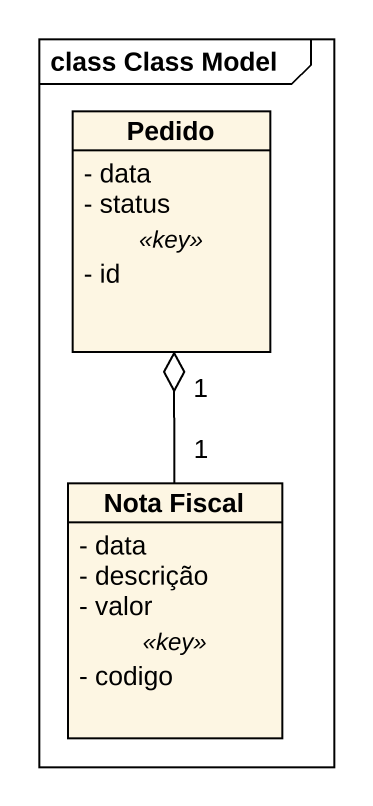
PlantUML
@startuml
mainframe class Class Model
hide circle
hide empty members
skinparam classAttributeIconSize 0
class Pedido {
  - data
  - status
  .. <<key>> ..
  - id
}
class "Nota Fiscal" as Nota_Fiscal {
  - data
  - descrição
  - valor
  .. <<key>> ..
  - codigo
}
Nota_Fiscal "1" -up-o "1" Pedido
@enduml
